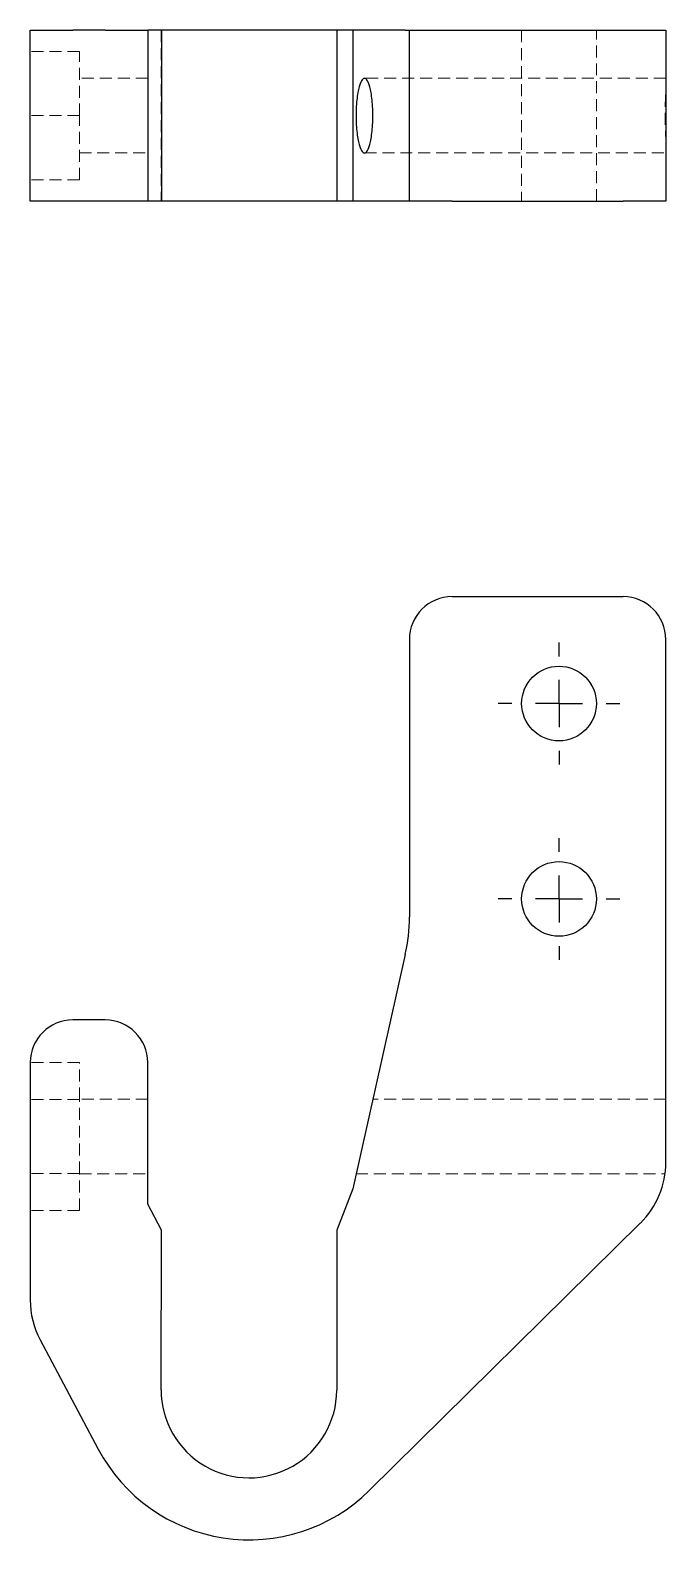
# Model space of a CAD drawing. Header units: millimetres. Extents: x 49 to 232, y 7 to 167.
# Drawn here: x 49.3 to 116.7, y 7 to 167.1 of the extents above.
import ezdxf

# ---------------------------------------------------------------- set-up
doc = ezdxf.new("R2010")
doc.units = ezdxf.units.MM
doc.linetypes.add('HIDDEN', pattern=[1.905, 1.27, -0.635])
doc.layers.add('10', color=7, linetype='Continuous')

# ---------------------------------------------------------------- blocks, each defined once
blk = doc.blocks.new('SW_CENTERMARKSYMBOL_0')
at = {"layer": '10', "color": 0}
for p, q in [((0, 5), (0, 6.46)), ((0, 0), (0, 2.5)), ((-5, 0), (-6.46, 0)), ((0, 0), (-2.5, 0)), ((0, 0), (0, -2.5)), ((0, 0), (2.5, 0)), ((5, 0), (6.46, 0)), ((0, -5), (0, -6.46))]:
    blk.add_line(p, q, dxfattribs=at)
blk = doc.blocks.new('SW_CENTERMARKSYMBOL_1')
at = {"layer": '10', "color": 0}
for p, q in [((0, 5), (0, 6.46)), ((0, 0), (0, 2.5)), ((-5, 0), (-6.46, 0)), ((0, 0), (-2.5, 0)), ((0, 0), (0, -2.5)), ((0, 0), (2.5, 0)), ((5, 0), (6.46, 0)), ((0, -5), (0, -6.46))]:
    blk.add_line(p, q, dxfattribs=at)

msp = doc.modelspace()

# ---------------------------------------------------------------- linework, layer by layer
at = {"color": 7, "linetype": 'Continuous', "lineweight": 25}
for p, q in [((49.31, 158), (49.31, 167.06)), ((49.31, 167.06), (53.84, 167.06)), ((57.24, 167.06), (53.84, 167.06)), ((57.24, 167.06), (61.77, 167.06)), ((61.77, 167.06), (61.77, 148.94)), ((63.24, 167.06), (61.77, 167.06)), ((63.24, 167.06), (63.24, 148.94)), ((81.81, 167.06), (63.24, 167.06)), ((81.81, 167.06), (81.81, 148.94)), ((83.5, 167.06), (81.81, 167.06)), ((83.5, 167.06), (83.5, 148.94)), ((89.07, 167.06), (83.5, 167.06)), ((89.07, 167.06), (89.51, 167.06)), ((89.51, 148.94), (89.51, 167.06)), ((89.51, 167.06), (94.04, 167.06)), ((94.04, 167.06), (112.16, 167.06)), ((112.16, 167.06), (116.69, 167.06)), ((116.69, 167.06), (116.69, 148.94)), ((49.31, 148.94), (49.31, 158)), ((53.84, 148.94), (49.31, 148.94)), ((57.24, 148.94), (53.84, 148.94)), ((61.77, 148.94), (57.24, 148.94)), ((63.24, 148.94), (61.77, 148.94)), ((81.81, 148.94), (63.24, 148.94)), ((83.5, 148.94), (81.81, 148.94)), ((89.07, 148.94), (83.5, 148.94)), ((89.51, 148.94), (89.07, 148.94)), ((94.04, 148.94), (89.51, 148.94)), ((94.04, 148.94), (112.16, 148.94)), ((116.69, 148.94), (112.16, 148.94)), ((94.04, 107), (112.16, 107)), ((89.51, 102.47), (89.51, 73.03)), ((116.69, 47.03), (116.69, 102.47)), ((89.07, 69.07), (83.5, 44.22)), ((57.24, 62.13), (53.84, 62.13)), ((49.31, 57.6), (49.31, 32.44)), ((61.77, 42.59), (61.77, 57.6)), ((83.5, 44.22), (81.81, 39.84)), ((63.24, 39.84), (61.77, 42.59)), ((85.25, 12.22), (113.99, 40.58)), ((63.19, 22.9), (63.24, 39.84)), ((81.81, 39.84), (81.81, 22.86)), ((50.37, 28.19), (56.53, 16.61))]:
    msp.add_line(p, q, dxfattribs=at)
at = {"color": 7, "linetype": 'HIDDEN', "lineweight": 18}
for p, q in [((63.19, 167.06), (63.19, 148.94)), ((101.4, 167.06), (101.4, 148.94)), ((109.33, 148.94), (109.33, 167.06)), ((54.52, 164.8), (49.31, 164.8)), ((54.52, 158), (54.52, 164.8)), ((61.77, 161.96), (54.52, 161.96)), ((116.69, 161.96), (84.74, 161.96)), ((54.52, 158), (49.31, 158)), ((54.52, 151.2), (54.52, 158)), ((54.52, 154.04), (61.77, 154.04)), ((84.74, 154.04), (116.69, 154.04)), ((54.52, 151.2), (49.31, 151.2)), ((54.52, 57.6), (49.31, 57.6)), ((54.52, 53.68), (54.52, 57.6)), ((54.52, 53.68), (49.31, 53.68)), ((61.77, 53.72), (54.52, 53.72)), ((54.52, 45.83), (54.52, 53.68)), ((116.69, 53.72), (85.63, 53.72)), ((54.52, 45.83), (49.31, 45.83)), ((54.52, 41.91), (54.52, 45.83)), ((54.52, 45.79), (61.77, 45.79)), ((83.85, 45.79), (116.61, 45.79)), ((54.52, 41.91), (49.31, 41.91))]:
    msp.add_line(p, q, dxfattribs=at)
at = {"color": 7, "linetype": 'Continuous', "lineweight": 25}
for centre in [(105.37, 95.67), (105.37, 74.95)]:
    msp.add_circle(centre, 3.96, dxfattribs=at)
for centre, radius, start, end in [((94.04, 102.47), 4.53, 90, 180), ((112.16, 102.47), 4.53, 0, 90), ((71.39, 73.03), 18.12, 347.3651, 0), ((53.84, 57.6), 4.53, 90, 180), ((57.24, 57.6), 4.53, 0, 90), ((107.63, 47.03), 9.06, 314.6124, 0), ((58.37, 32.44), 9.06, 180, 208.0037), ((72.5, 22.88), 9.31, 179.8431, 359.8572), ((72.52, 25.12), 18.12, 208.0037, 314.6124)]:
    msp.add_arc(centre, radius, start, end, dxfattribs=at)
for points in [[(84.74, 161.96), (84.67, 161.96), (84.59, 161.92), (84.4, 161.69), (84.3, 161.49), (84.16, 161.01), (84.12, 160.82), (84.03, 160.39), (83.99, 160.14), (83.93, 159.59), (83.9, 159.29), (83.86, 158.66), (83.85, 158.33), (83.85, 157.67), (83.86, 157.34), (83.9, 156.71), (83.93, 156.41), (83.99, 155.86), (84.03, 155.61), (84.12, 155.18), (84.16, 154.99), (84.3, 154.51), (84.4, 154.31), (84.59, 154.08), (84.67, 154.04), (84.74, 154.04)], [(84.74, 154.04), (84.82, 154.04), (84.9, 154.08), (85.08, 154.31), (85.18, 154.51), (85.32, 154.99), (85.37, 155.18), (85.46, 155.61), (85.49, 155.86), (85.56, 156.41), (85.59, 156.71), (85.62, 157.34), (85.63, 157.67), (85.63, 158.33), (85.62, 158.66), (85.59, 159.29), (85.56, 159.59), (85.49, 160.14), (85.46, 160.39), (85.37, 160.82), (85.32, 161.01), (85.18, 161.49), (85.08, 161.69), (84.9, 161.92), (84.82, 161.96), (84.74, 161.96)]]:
    msp.add_open_spline(points, degree=3, knots=[0, 0, 0, 0, 0.125, 0.125, 0.25, 0.25, 0.3125, 0.3125, 0.375, 0.375, 0.4375, 0.4375, 0.5, 0.5, 0.5625, 0.5625, 0.625, 0.625, 0.6875, 0.6875, 0.75, 0.75, 0.875, 0.875, 1, 1, 1, 1], dxfattribs=at)
at = {"color": 7, "linetype": 'HIDDEN', "lineweight": 18}
msp.add_open_spline([(116.69, 155.12), (116.69, 155.31), (116.69, 155.51), (116.67, 155.95), (116.66, 156.19), (116.63, 156.68), (116.62, 156.93), (116.61, 157.46), (116.61, 157.73), (116.61, 158.27), (116.61, 158.53), (116.62, 159.06), (116.63, 159.32), (116.66, 159.81), (116.67, 160.05), (116.69, 160.49), (116.69, 160.69), (116.69, 160.88)], degree=3, knots=[0, 0, 0, 0, 0.125, 0.125, 0.25, 0.25, 0.375, 0.375, 0.5, 0.5, 0.625, 0.625, 0.75, 0.75, 0.875, 0.875, 1, 1, 1, 1], dxfattribs=at)

# ---------------------------------------------------------------- block references
at = {"layer": '10'}
for name, p in [('SW_CENTERMARKSYMBOL_0', (105.37, 95.67)), ('SW_CENTERMARKSYMBOL_1', (105.37, 74.95))]:
    msp.add_blockref(name, p, dxfattribs=at)

doc.saveas('drawing.dxf')
